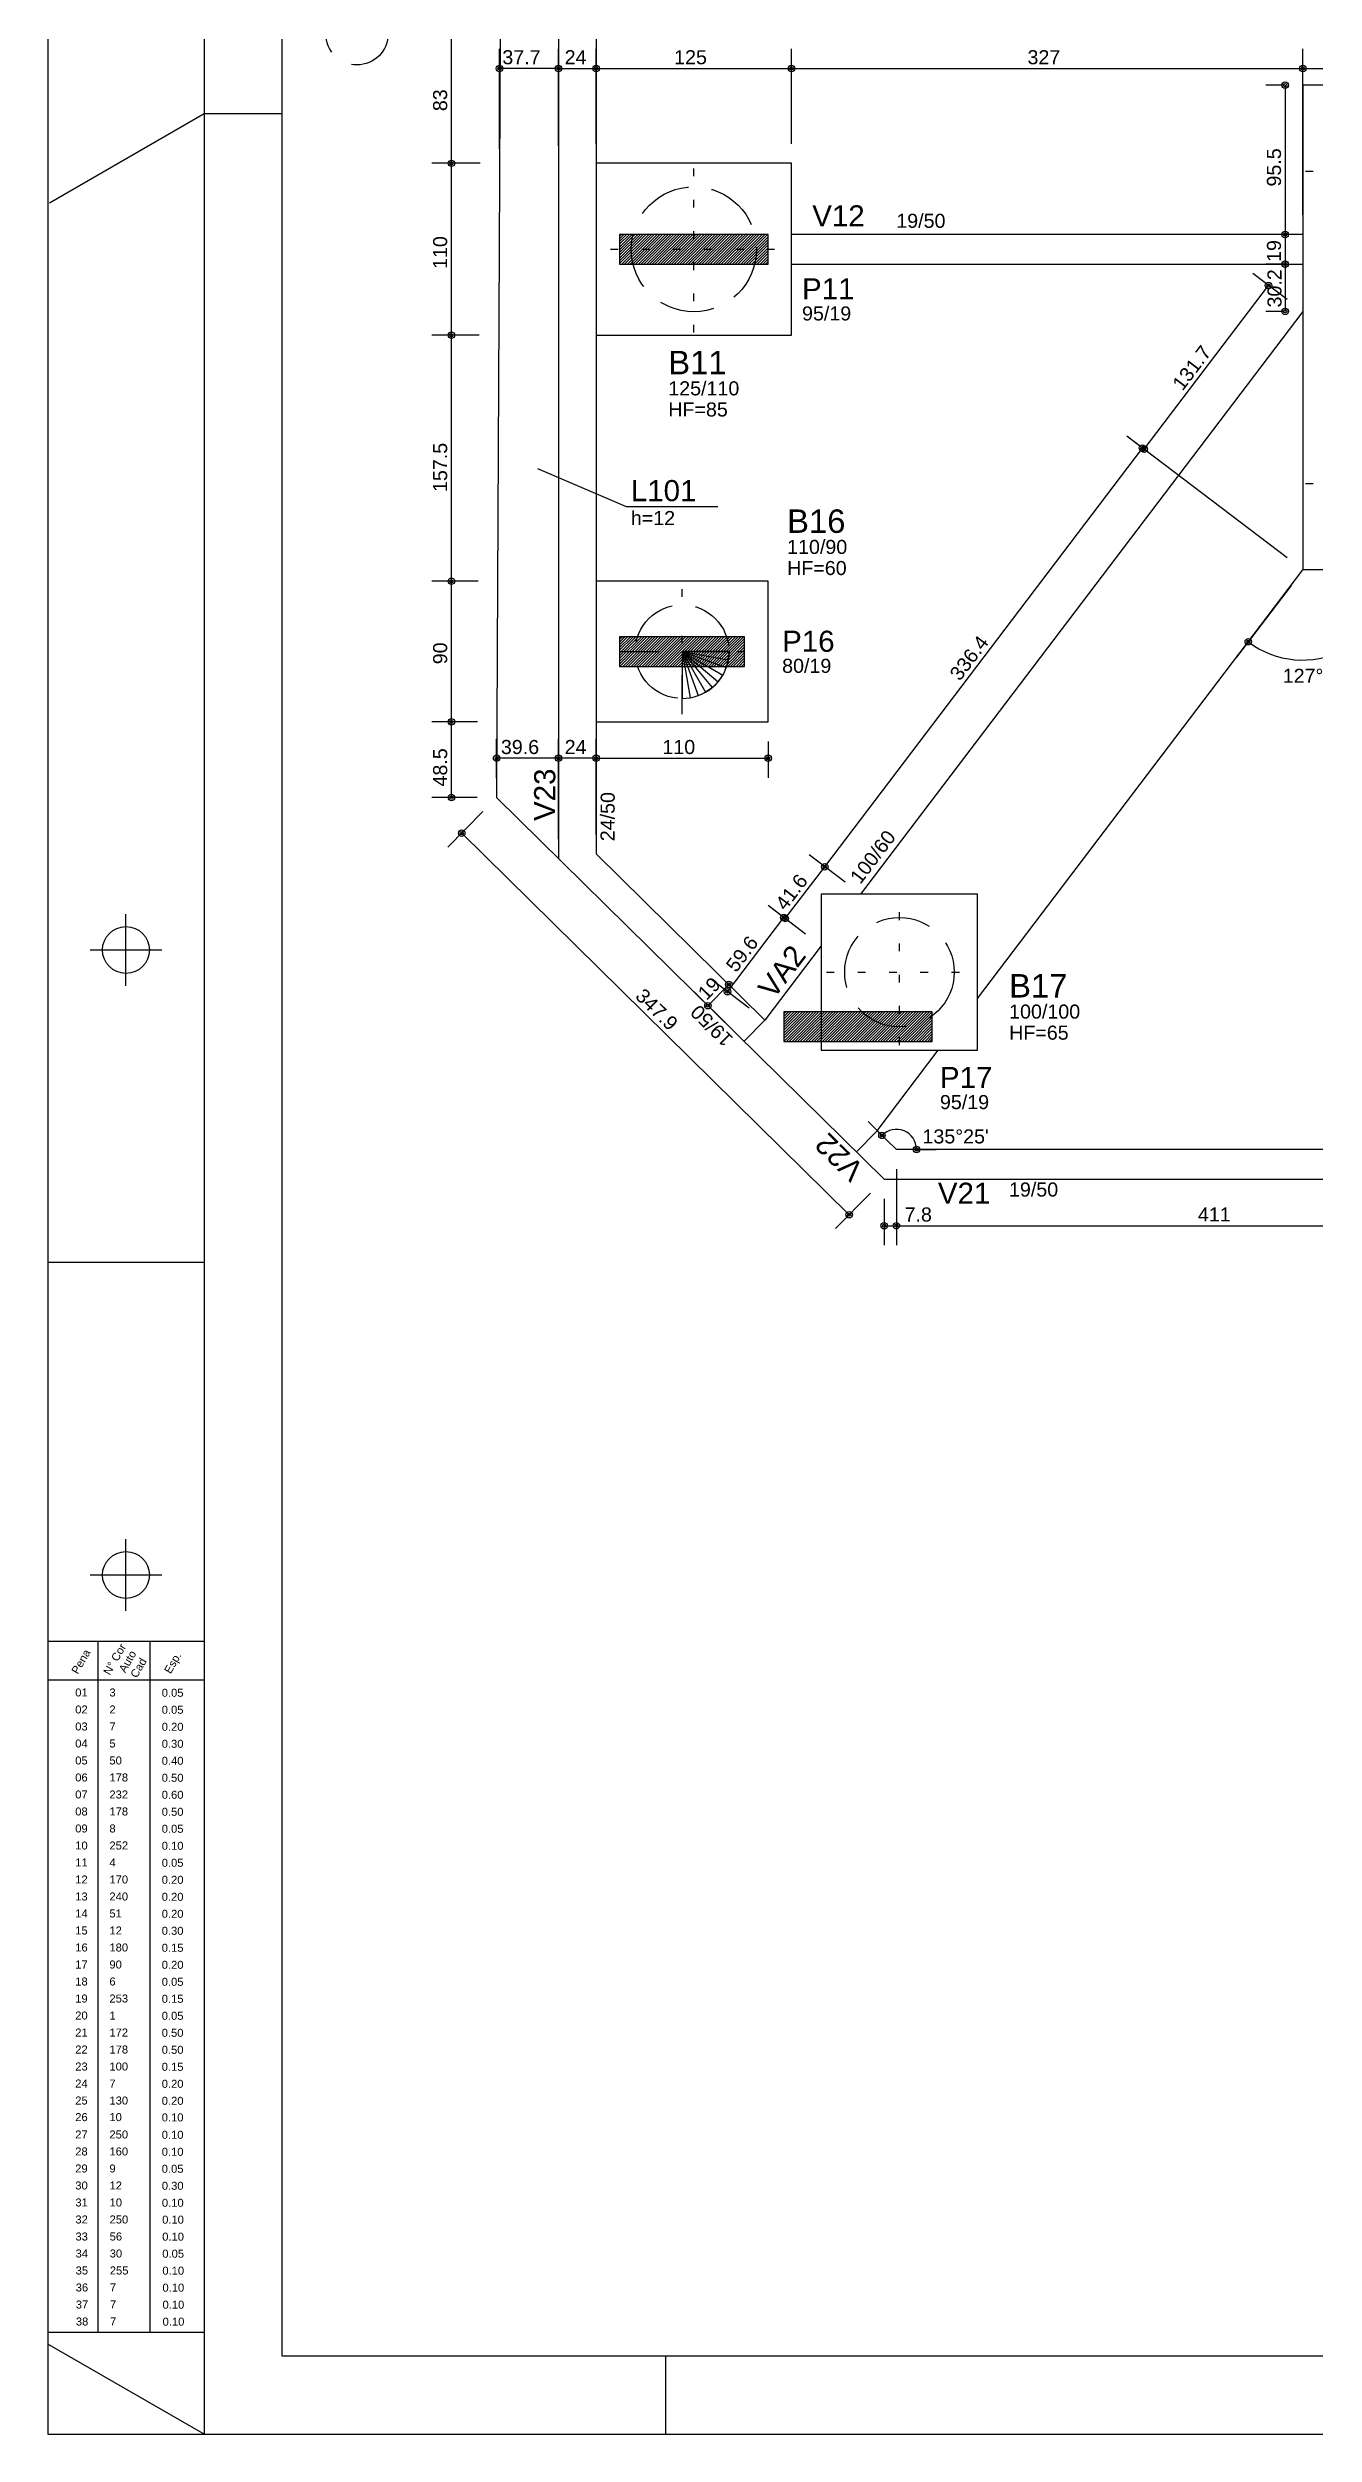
# Model space of a CAD drawing. Extents: x 0 to 119, y 0 to 84.
# Drawn here: x 0 to 16.2, y 0 to 30.55 of the extents above; entities that cross this region are included whole.
import ezdxf

# ---------------------------------------------------------------- set-up
doc = ezdxf.new("R2010")
doc.units = 0
doc.header["$MEASUREMENT"] = 0
for name, pattern in [('ESTILO_TQS_0001', [1, 0.7, -0.3]), ('ESTILO_TQS_0002', [0.4, 0.1, -0.3]), ('ESTILO_TQS_0003', [1.5, 0.5, -0.4, 0.1, -0.5])]:
    doc.linetypes.add(name, pattern=pattern)
for name, color, linetype in [('1', 3, 'CONTINUOUS'), ('10', 252, 'CONTINUOUS'), ('18', 6, 'CONTINUOUS'), ('3', 7, 'CONTINUOUS'), ('32', 250, 'CONTINUOUS'), ('36', 7, 'CONTINUOUS'), ('37', 7, 'CONTINUOUS'), ('38', 7, 'CONTINUOUS'), ('40', 7, 'CONTINUOUS'), ('41', 7, 'CONTINUOUS'), ('62', 7, 'CONTINUOUS'), ('7', 232, 'CONTINUOUS')]:
    doc.layers.add(name, color=color, linetype=linetype)
doc.styles.add('TQS_ARIAL', font='arial.ttf')

msp = doc.modelspace()

# ---------------------------------------------------------------- linework, layer by layer
at = {"layer": '1', "color": 3, "linetype": 'Continuous'}
for p, q in [((8.26376, 27.96812), (8.26376, 27.96812)), ((8.26376, 27.96812), (8.26376, 27.96812)), ((8.11376, 22.81812), (8.11376, 22.81812)), ((8.11376, 22.81812), (8.11376, 22.81812)), ((10.893497, 18.715356), (10.893497, 18.715356)), ((10.364606, 18.01812), (10.364606, 18.01812))]:
    msp.add_line(p, q, dxfattribs=at)
msp.add_lwpolyline([(8.11376, 22.81812), (8.11376, 22.21812), (8.166077, 22.220405), (8.217949, 22.227235), (8.268088, 22.238307), (8.318972, 22.254304), (8.371482, 22.27629), (8.41376, 22.298505), (8.462336, 22.329761), (8.499433, 22.358493), (8.539022, 22.394856), (8.573387, 22.432447), (8.608219, 22.478252), (8.633375, 22.51812), (8.659509, 22.568804), (8.677576, 22.612908), (8.694786, 22.668424), (8.704645, 22.713931), (8.711934, 22.771342), (8.71376, 22.81812), (8.11376, 22.81812)], dxfattribs=at)
at = {"layer": '10', "color": 252, "linetype": 'ESTILO_TQS_0002'}
for p, q in [((8.26376, 26.90172), (8.26376, 29.03452)), ((16.08736, 28.96812), (18.22016, 28.96812)), ((7.19736, 27.96812), (9.33016, 27.96812)), ((16.08736, 24.96812), (18.22016, 24.96812)), ((10.893497, 17.782256), (10.893497, 19.648456)), ((9.960397, 18.715356), (11.826597, 18.715356))]:
    msp.add_line(p, q, dxfattribs=at)
at = {"layer": '10', "color": 252, "linetype": 'ESTILO_TQS_0003'}
for p, q in [((8.11376, 22.01832), (8.11376, 23.61792)), ((7.31396, 22.81812), (8.91356, 22.81812))]:
    msp.add_line(p, q, dxfattribs=at)
at = {"layer": '10', "color": 252, "linetype": 'Continuous'}
for q in [(8.11376, 22.21812), (8.217949, 22.227235), (8.318972, 22.254304), (8.41376, 22.298505), (8.499433, 22.358493), (8.573387, 22.432447), (8.633375, 22.51812), (8.677576, 22.612908), (8.704645, 22.713931), (8.71376, 22.81812)]:
    msp.add_line((8.11376, 22.81812), q, dxfattribs=at)
at = {"layer": '10', "color": 252, "linetype": 'ESTILO_TQS_0001'}
for centre, radius in [((8.26376, 27.96812), 0.8), ((8.11376, 22.81812), 0.6), ((10.893497, 18.715356), 0.7)]:
    msp.add_circle(centre, radius, dxfattribs=at)
at = {"layer": '18', "color": 6, "linetype": 'Continuous'}
for points in [[(18.25376, 23.86812), (18.25376, 30.06812), (16.05376, 30.06812), (16.05376, 23.86812), (18.25376, 23.86812)], [(7.01376, 26.86812), (9.51376, 26.86812), (9.51376, 29.06812), (7.01376, 29.06812), (7.01376, 26.86812)], [(7.01376, 21.91812), (9.21376, 21.91812), (9.21376, 23.71812), (7.01376, 23.71812), (7.01376, 21.91812)], [(9.893497, 17.715356), (11.893497, 17.715356), (11.893497, 19.715356), (9.893497, 19.715356), (9.893497, 17.715356)]]:
    msp.add_lwpolyline(points, dxfattribs=at)
at = {"layer": '3', "color": 7, "linetype": 'Continuous'}
for p, q in [((6.53376, 52.642934), (6.53376, 20.168227)), ((7.01376, 31.81812), (7.01376, 29.06812)), ((7.01376, 26.86812), (7.01376, 23.71812)), ((7.01376, 21.91812), (7.01376, 20.228751)), ((5.74168, 20.948657), (9.641903, 17.105801)), ((7.01376, 20.228751), (9.172741, 18.101526))]:
    msp.add_line(p, q, dxfattribs=at)
for points in [[(5.80497, 34.569003), (5.774301, 27.969003)], [(16.05376, 28.15812), (9.51376, 28.15812)], [(5.774301, 27.969003), (5.750371, 22.819003)], [(9.51376, 27.77812), (16.05376, 27.77812)], [(16.05376, 27.173157), (10.396864, 19.715356)], [(11.893497, 18.379031), (16.05376, 23.863739)], [(5.750371, 22.819003), (5.74168, 20.948657)], [(9.893497, 19.051738), (9.172741, 18.101526)], [(8.906039, 17.830842), (9.172741, 18.101526)], [(10.609341, 16.686057), (11.390085, 17.715356)], [(9.641903, 17.105801), (10.698611, 16.064637)], [(10.342638, 16.415373), (10.609341, 16.686057)], [(10.854365, 16.444637), (10.609341, 16.686057)], [(19.61376, 16.444637), (10.854365, 16.444637)], [(10.698611, 16.064637), (19.80376, 16.064637)]]:
    msp.add_lwpolyline(points, dxfattribs=at)
at = {"layer": '32', "color": 250, "linetype": 'Continuous'}
for p, q in [((5.162554, 29.06812), (5.162554, 30.72812)), ((5.779085, 29.248366), (5.779085, 30.532553)), ((6.53376, 30.282553), (5.779085, 30.282553)), ((6.53376, 29.294131), (6.53376, 30.532553)), ((6.53376, 29.294131), (6.53376, 30.532553)), ((6.53376, 30.282553), (7.01376, 30.282553)), ((7.01376, 29.31812), (7.01376, 30.532553)), ((7.01376, 29.31812), (7.01376, 30.532553)), ((7.01376, 30.282553), (9.51376, 30.282553)), ((9.51376, 29.31812), (9.51376, 30.532553)), ((9.51376, 29.31812), (9.51376, 30.532553)), ((9.51376, 30.282553), (16.05376, 30.282553)), ((16.05376, 28.40812), (16.05376, 30.532553)), ((16.05376, 30.31812), (16.05376, 30.532553)), ((16.05376, 30.282553), (18.25376, 30.282553)), ((15.80376, 30.06812), (15.578448, 30.06812)), ((15.828448, 30.06812), (15.828448, 28.15812)), ((16.05376, 30.06812), (16.05376, 30.06812)), ((16.05376, 30.06812), (16.05376, 30.06812)), ((5.529085, 29.06812), (4.912554, 29.06812)), ((5.529085, 29.06812), (4.912554, 29.06812)), ((5.162554, 26.86812), (5.162554, 29.06812)), ((5.779085, 29.06812), (5.779085, 29.06812)), ((5.779085, 29.06812), (5.779085, 29.06812)), ((6.53376, 29.044131), (6.53376, 29.044131)), ((6.53376, 29.044131), (6.53376, 29.044131)), ((7.01376, 29.06812), (7.01376, 29.06812)), ((7.01376, 29.06812), (7.01376, 29.06812)), ((9.51376, 29.06812), (9.51376, 29.06812)), ((9.51376, 29.06812), (9.51376, 29.06812)), ((5.779085, 28.998366), (5.779085, 28.998366)), ((15.80376, 28.15812), (15.578448, 28.15812)), ((15.80376, 28.15812), (15.578448, 28.15812)), ((15.828448, 28.15812), (15.828448, 27.77812)), ((16.05376, 28.15812), (16.05376, 28.15812)), ((16.05376, 28.15812), (16.05376, 28.15812)), ((16.05376, 28.15812), (16.05376, 28.15812)), ((14.023211, 25.408343), (15.61459, 27.506286)), ((15.85458, 27.324244), (15.41541, 27.657372)), ((15.80376, 27.77812), (15.578448, 27.77812)), ((15.80376, 27.77812), (15.578448, 27.77812)), ((15.828448, 27.77812), (15.828448, 27.173157)), ((16.05376, 27.77812), (16.05376, 27.77812)), ((16.05376, 27.77812), (16.05376, 27.77812)), ((15.80376, 27.173157), (15.578448, 27.173157)), ((16.05376, 27.173157), (16.05376, 27.173157)), ((16.05376, 27.173157), (16.05376, 27.173157)), ((5.519245, 26.86812), (4.912554, 26.86812)), ((5.519245, 26.86812), (4.912554, 26.86812)), ((5.162554, 23.71812), (5.162554, 26.86812)), ((5.769245, 26.86812), (5.769245, 26.86812)), ((5.769245, 26.86812), (5.769245, 26.86812)), ((9.937618, 20.063703), (14.003164, 25.423539)), ((15.854578, 24.019204), (13.803982, 25.574623)), ((14.263201, 25.226301), (13.824031, 25.559429)), ((6.264307, 25.162259), (7.397936, 24.675462)), ((14.462381, 25.075214), (14.462381, 25.075214)), ((7.397936, 24.675462), (8.569052, 24.675462)), ((16.05376, 23.86812), (16.05376, 23.86812)), ((5.504225, 23.71812), (4.912554, 23.71812)), ((5.504225, 23.71812), (4.912554, 23.71812)), ((5.162554, 21.91812), (5.162554, 23.71812)), ((5.754225, 23.71812), (5.754225, 23.71812)), ((5.754225, 23.71812), (5.754225, 23.71812)), ((15.902673, 23.664559), (15.205276, 22.74517)), ((5.496025, 21.91812), (4.912554, 21.91812)), ((5.496025, 21.91812), (4.912554, 21.91812)), ((5.162554, 20.948657), (5.162554, 21.91812)), ((5.74168, 21.198657), (5.74168, 21.703011)), ((5.746025, 21.91812), (5.746025, 21.91812)), ((5.746025, 21.91812), (5.746025, 21.91812)), ((6.53376, 20.418276), (6.53376, 21.703011)), ((6.53376, 20.418276), (6.53376, 21.703011)), ((7.01376, 21.91812), (7.01376, 21.91812)), ((7.01376, 20.478751), (7.01376, 21.703011)), ((9.21376, 21.91812), (9.21376, 21.91812)), ((6.53376, 21.453011), (5.74168, 21.453011)), ((7.01376, 21.453011), (6.53376, 21.453011)), ((7.01376, 21.66812), (7.01376, 21.203011)), ((7.01376, 21.453011), (9.21376, 21.453011)), ((9.21376, 21.66812), (9.21376, 21.203011)), ((5.49168, 20.948657), (4.912554, 20.948657)), ((5.74168, 20.948657), (5.74168, 20.948657)), ((5.74168, 20.948657), (5.74168, 20.948657)), ((5.74168, 20.948657), (5.74168, 20.948657)), ((5.566217, 20.770576), (5.118905, 20.316585)), ((10.251298, 15.610646), (5.294367, 20.494667)), ((6.53376, 20.168276), (6.53376, 20.168276)), ((6.53376, 20.168276), (6.53376, 20.168276)), ((7.01376, 20.228751), (7.01376, 20.228751)), ((10.197682, 19.86644), (9.738436, 20.214787)), ((10.197682, 19.86644), (9.738436, 20.214787)), ((9.434251, 19.400085), (9.937618, 20.063703)), ((9.694314, 19.202822), (9.215026, 19.566372)), ((9.694314, 19.202822), (9.235068, 19.551169)), ((10.396864, 19.715356), (10.396864, 19.715356)), ((10.396864, 19.715356), (10.396864, 19.715356)), ((8.693453, 18.465076), (9.414208, 19.415288)), ((9.893497, 19.051738), (9.893497, 19.051738)), ((9.893497, 19.051738), (9.893497, 19.051738)), ((8.99466, 18.276988), (8.532811, 18.732043)), ((8.72797, 18.006317), (8.266122, 18.461372)), ((8.710893, 18.556581), (8.444204, 18.28591)), ((8.973559, 18.25261), (8.494271, 18.61616)), ((9.172741, 18.101526), (9.172741, 18.101526)), ((9.172741, 18.101526), (9.172741, 18.101526)), ((8.906052, 17.830855), (8.906052, 17.830855)), ((10.676284, 16.620099), (10.492213, 16.801462)), ((10.854365, 16.444637), (10.854365, 16.444637)), ((10.854365, 16.444637), (10.854365, 16.444637)), ((10.854365, 16.194637), (10.854365, 15.219706)), ((10.854365, 16.194637), (10.854365, 15.219706)), ((11.104365, 16.444637), (11.362773, 16.444637)), ((10.523148, 15.886555), (10.075836, 15.432565)), ((10.698611, 16.064637), (10.698611, 16.064637)), ((10.698611, 16.064637), (10.698611, 16.064637)), ((10.698611, 15.814637), (10.698611, 15.219706)), ((10.698611, 15.469706), (10.854365, 15.469706)), ((10.854365, 15.469706), (19.073775, 15.469706))]:
    msp.add_line(p, q, dxfattribs=at)
for centre, radius in [((5.779085, 30.282553), 0.041625), ((5.779085, 30.282553), 0.02075), ((6.53376, 30.282553), 0.041625), ((6.53376, 30.282553), 0.041625), ((6.53376, 30.282553), 0.02075), ((6.53376, 30.282553), 0.02075), ((7.01376, 30.282553), 0.041625), ((7.01376, 30.282553), 0.041625), ((7.01376, 30.282553), 0.02075), ((7.01376, 30.282553), 0.02075), ((9.51376, 30.282553), 0.041625), ((9.51376, 30.282553), 0.041625), ((9.51376, 30.282553), 0.02075), ((9.51376, 30.282553), 0.02075), ((16.05376, 30.282553), 0.041625), ((16.05376, 30.282553), 0.041625), ((16.05376, 30.282553), 0.02075), ((16.05376, 30.282553), 0.02075), ((15.828448, 30.06812), 0.041625), ((15.828448, 30.06812), 0.02075), ((5.162554, 29.06812), 0.041625), ((5.162554, 29.06812), 0.041625), ((5.162554, 29.06812), 0.02075), ((5.162554, 29.06812), 0.02075), ((15.828448, 28.15812), 0.041625), ((15.828448, 28.15812), 0.041625), ((15.828448, 28.15812), 0.02075), ((15.828448, 28.15812), 0.02075), ((15.828448, 27.77812), 0.041625), ((15.828448, 27.77812), 0.041625), ((15.828448, 27.77812), 0.02075), ((15.828448, 27.77812), 0.02075), ((15.61459, 27.506286), 0.041625), ((15.61459, 27.506286), 0.02075), ((15.828448, 27.173157), 0.041625), ((15.828448, 27.173157), 0.02075), ((5.162554, 26.86812), 0.041625), ((5.162554, 26.86812), 0.041625), ((5.162554, 26.86812), 0.02075), ((5.162554, 26.86812), 0.02075), ((14.003164, 25.423539), 0.041625), ((14.023211, 25.408343), 0.041625), ((14.003164, 25.423539), 0.02075), ((14.023211, 25.408343), 0.02075), ((5.162554, 23.71812), 0.041625), ((5.162554, 23.71812), 0.041625), ((5.162554, 23.71812), 0.02075), ((5.162554, 23.71812), 0.02075), ((15.356363, 22.94435), 0.041625), ((15.356363, 22.94435), 0.02075), ((5.162554, 21.91812), 0.041625), ((5.162554, 21.91812), 0.041625), ((5.162554, 21.91812), 0.02075), ((5.162554, 21.91812), 0.02075), ((5.74168, 21.453011), 0.041625), ((5.74168, 21.453011), 0.02075), ((6.53376, 21.453011), 0.041625), ((6.53376, 21.453011), 0.041625), ((6.53376, 21.453011), 0.02075), ((6.53376, 21.453011), 0.02075), ((7.01376, 21.453011), 0.041625), ((7.01376, 21.453011), 0.041625), ((7.01376, 21.453011), 0.02075), ((7.01376, 21.453011), 0.02075), ((9.21376, 21.453011), 0.041625), ((9.21376, 21.453011), 0.02075), ((5.162554, 20.948657), 0.041625), ((5.162554, 20.948657), 0.02075), ((5.294367, 20.494667), 0.041625), ((5.294367, 20.494667), 0.02075), ((9.937618, 20.063703), 0.041625), ((9.937618, 20.063703), 0.041625), ((9.937618, 20.063703), 0.02075), ((9.937618, 20.063703), 0.02075), ((9.414208, 19.415288), 0.041625), ((9.434251, 19.400085), 0.041625), ((9.414208, 19.415288), 0.02075), ((9.434251, 19.400085), 0.02075), ((8.693453, 18.465076), 0.041625), ((8.710893, 18.556581), 0.041625), ((8.693453, 18.465076), 0.02075), ((8.710893, 18.556581), 0.02075), ((8.444204, 18.28591), 0.041625), ((8.444204, 18.28591), 0.02075), ((10.670294, 16.626), 0.041625), ((10.670294, 16.626), 0.02075), ((11.112773, 16.444637), 0.041625), ((11.112773, 16.444637), 0.02075), ((10.251298, 15.610646), 0.041625), ((10.251298, 15.610646), 0.02075), ((10.698611, 15.469706), 0.041625), ((10.698611, 15.469706), 0.02075), ((10.854365, 15.469706), 0.041625), ((10.854365, 15.469706), 0.041625), ((10.854365, 15.469706), 0.02075), ((10.854365, 15.469706), 0.02075)]:
    msp.add_circle(centre, radius, dxfattribs=at)
for centre, radius, start, end in [((16.05376, 23.863739), 1.153967, 232.818062, 0.325009), ((10.854365, 16.444637), 0.258408, 0, 135.424491)]:
    msp.add_arc(centre, radius, start, end, dxfattribs=at)
at = {"layer": '40', "linetype": 'Continuous'}
for p, q in [((0, 84.100001), (0, 0)), ((2, 84.100001), (2, 0)), ((2, 29.699799), (0.021088, 28.55727)), ((3, 29.699799), (2, 29.699799)), ((3, 29.699799), (2, 29.699799)), ((1.000007, 18.539825), (1.000007, 19.457843)), ((0.540515, 18.999806), (1.460007, 18.999806)), ((1.999997, 14.999811), (-0.000003, 14.999811)), ((1.000007, 10.53983), (1.000007, 11.457848)), ((0.540515, 10.999811), (1.460007, 10.999811)), ((0, 10.153592), (2, 10.153592)), ((0.644534, 1.306256), (0.644534, 10.153592)), ((1.311557, 1.307681), (1.311557, 10.155017)), ((0, 9.656309), (2, 9.656309)), ((0, 1.307681), (2, 1.307681)), ((2.000007, -0.000189), (-0.000003, 1.154508)), ((2, 0.999998), (2, -0.000002)), ((7.9, 0.999998), (7.9, -0.000002)), ((0, 0), (117.9, -0.000002))]:
    msp.add_line(p, q, dxfattribs=at)
for centre in [(1.000007, 18.998834), (1.000007, 10.998839)]:
    msp.add_circle(centre, 0.3, dxfattribs=at)
at = {"layer": '41', "linetype": 'ESTILO_TQS_0001'}
msp.add_circle((3.955723, 30.72812), 0.4, dxfattribs=at)
at = {"layer": '62', "linetype": 'Continuous'}
for p, q in [((7.31376, 27.784501), (7.687379, 28.15812)), ((7.31376, 27.819857), (7.652023, 28.15812)), ((7.31376, 27.855212), (7.616668, 28.15812)), ((7.31376, 27.890567), (7.581313, 28.15812)), ((7.31376, 27.925923), (7.545957, 28.15812)), ((7.31376, 27.961278), (7.510602, 28.15812)), ((7.31376, 27.996633), (7.475247, 28.15812)), ((7.31376, 28.031989), (7.439891, 28.15812)), ((7.31376, 28.067344), (7.404536, 28.15812)), ((7.31376, 28.102699), (7.369181, 28.15812)), ((7.31376, 28.138055), (7.333825, 28.15812)), ((7.342734, 27.77812), (7.722734, 28.15812)), ((7.378089, 27.77812), (7.758089, 28.15812)), ((7.413445, 27.77812), (7.793445, 28.15812)), ((7.4488, 27.77812), (7.8288, 28.15812)), ((7.484155, 27.77812), (7.864155, 28.15812)), ((7.519511, 27.77812), (7.899511, 28.15812)), ((7.554866, 27.77812), (7.934866, 28.15812)), ((7.590221, 27.77812), (7.970221, 28.15812)), ((7.625577, 27.77812), (8.005577, 28.15812)), ((7.660932, 27.77812), (8.040932, 28.15812)), ((7.696287, 27.77812), (8.076287, 28.15812)), ((7.731643, 27.77812), (8.111643, 28.15812)), ((7.766998, 27.77812), (8.146998, 28.15812)), ((7.802353, 27.77812), (8.182353, 28.15812)), ((7.837709, 27.77812), (8.217709, 28.15812)), ((7.873064, 27.77812), (8.253064, 28.15812)), ((7.908419, 27.77812), (8.288419, 28.15812)), ((7.943775, 27.77812), (8.323775, 28.15812)), ((7.97913, 27.77812), (8.35913, 28.15812)), ((8.014485, 27.77812), (8.394485, 28.15812)), ((8.049841, 27.77812), (8.429841, 28.15812)), ((8.085196, 27.77812), (8.465196, 28.15812)), ((8.120551, 27.77812), (8.500551, 28.15812)), ((8.155907, 27.77812), (8.535907, 28.15812)), ((8.191262, 27.77812), (8.571262, 28.15812)), ((8.226618, 27.77812), (8.606618, 28.15812)), ((8.261973, 27.77812), (8.641973, 28.15812)), ((8.297328, 27.77812), (8.677328, 28.15812)), ((8.332684, 27.77812), (8.712684, 28.15812)), ((8.368039, 27.77812), (8.748039, 28.15812)), ((8.403394, 27.77812), (8.783394, 28.15812)), ((8.43875, 27.77812), (8.81875, 28.15812)), ((8.474105, 27.77812), (8.854105, 28.15812)), ((8.50946, 27.77812), (8.88946, 28.15812)), ((8.544816, 27.77812), (8.924816, 28.15812)), ((8.580171, 27.77812), (8.960171, 28.15812)), ((8.615526, 27.77812), (8.995526, 28.15812)), ((8.650882, 27.77812), (9.030882, 28.15812)), ((8.686237, 27.77812), (9.066237, 28.15812)), ((8.721592, 27.77812), (9.101592, 28.15812)), ((8.756948, 27.77812), (9.136948, 28.15812)), ((8.792303, 27.77812), (9.172303, 28.15812)), ((8.827658, 27.77812), (9.207658, 28.15812)), ((8.863014, 27.77812), (9.21376, 28.128866)), ((8.898369, 27.77812), (9.21376, 28.093511)), ((8.933724, 27.77812), (9.21376, 28.058156)), ((8.96908, 27.77812), (9.21376, 28.0228)), ((9.004435, 27.77812), (9.21376, 27.987445)), ((9.03979, 27.77812), (9.21376, 27.95209)), ((9.075146, 27.77812), (9.21376, 27.916734)), ((9.110501, 27.77812), (9.21376, 27.881379)), ((9.145856, 27.77812), (9.21376, 27.846024)), ((9.181212, 27.77812), (9.21376, 27.810668)), ((7.31376, 22.657977), (7.663903, 23.00812)), ((7.31376, 22.693332), (7.628548, 23.00812)), ((7.31376, 22.728688), (7.593192, 23.00812)), ((7.31376, 22.764043), (7.557837, 23.00812)), ((7.31376, 22.799399), (7.522481, 23.00812)), ((7.31376, 22.834754), (7.487126, 23.00812)), ((7.31376, 22.870109), (7.451771, 23.00812)), ((7.31376, 22.905465), (7.416415, 23.00812)), ((7.31376, 22.94082), (7.38106, 23.00812)), ((7.31376, 22.976175), (7.345705, 23.00812)), ((7.319258, 22.62812), (7.699258, 23.00812)), ((7.354614, 22.62812), (7.734614, 23.00812)), ((7.389969, 22.62812), (7.769969, 23.00812)), ((7.425324, 22.62812), (7.805324, 23.00812)), ((7.46068, 22.62812), (7.84068, 23.00812)), ((7.496035, 22.62812), (7.876035, 23.00812)), ((7.53139, 22.62812), (7.91139, 23.00812)), ((7.566746, 22.62812), (7.946746, 23.00812)), ((7.602101, 22.62812), (7.982101, 23.00812)), ((7.637456, 22.62812), (8.017456, 23.00812)), ((7.672812, 22.62812), (8.052812, 23.00812)), ((7.708167, 22.62812), (8.088167, 23.00812)), ((7.743522, 22.62812), (8.123522, 23.00812)), ((7.778878, 22.62812), (8.158878, 23.00812)), ((7.814233, 22.62812), (8.194233, 23.00812)), ((7.849588, 22.62812), (8.229588, 23.00812)), ((7.884944, 22.62812), (8.264944, 23.00812)), ((7.920299, 22.62812), (8.300299, 23.00812)), ((7.955654, 22.62812), (8.335654, 23.00812)), ((7.99101, 22.62812), (8.37101, 23.00812)), ((8.026365, 22.62812), (8.406365, 23.00812)), ((8.06172, 22.62812), (8.44172, 23.00812)), ((8.097076, 22.62812), (8.477076, 23.00812)), ((8.132431, 22.62812), (8.512431, 23.00812)), ((8.167786, 22.62812), (8.547786, 23.00812)), ((8.203142, 22.62812), (8.583142, 23.00812)), ((8.238497, 22.62812), (8.618497, 23.00812)), ((8.273852, 22.62812), (8.653852, 23.00812)), ((8.309208, 22.62812), (8.689208, 23.00812)), ((8.344563, 22.62812), (8.724563, 23.00812)), ((8.379918, 22.62812), (8.759918, 23.00812)), ((8.415274, 22.62812), (8.795274, 23.00812)), ((8.450629, 22.62812), (8.830629, 23.00812)), ((8.485984, 22.62812), (8.865984, 23.00812)), ((8.52134, 22.62812), (8.90134, 23.00812)), ((8.556695, 22.62812), (8.91376, 22.985185)), ((8.59205, 22.62812), (8.91376, 22.94983)), ((8.627406, 22.62812), (8.91376, 22.914474)), ((8.662761, 22.62812), (8.91376, 22.879119)), ((8.698116, 22.62812), (8.91376, 22.843764)), ((8.733472, 22.62812), (8.91376, 22.808408)), ((8.768827, 22.62812), (8.91376, 22.773053)), ((8.804182, 22.62812), (8.91376, 22.737698)), ((8.839538, 22.62812), (8.91376, 22.702342)), ((8.874893, 22.62812), (8.91376, 22.666987)), ((8.910248, 22.62812), (8.91376, 22.631632)), ((9.414606, 17.829176), (9.793549, 18.20812)), ((9.414606, 17.864532), (9.758194, 18.20812)), ((9.414606, 17.899887), (9.722839, 18.20812)), ((9.414606, 17.935242), (9.687483, 18.20812)), ((9.414606, 17.970598), (9.652128, 18.20812)), ((9.414606, 18.005953), (9.616773, 18.20812)), ((9.414606, 18.041308), (9.581417, 18.20812)), ((9.414606, 18.076664), (9.546062, 18.20812)), ((9.414606, 18.112019), (9.510707, 18.20812)), ((9.414606, 18.147374), (9.475351, 18.20812)), ((9.414606, 18.18273), (9.439996, 18.20812)), ((9.448905, 17.82812), (9.828905, 18.20812)), ((9.48426, 17.82812), (9.86426, 18.20812)), ((9.519615, 17.82812), (9.899615, 18.20812)), ((9.554971, 17.82812), (9.934971, 18.20812)), ((9.590326, 17.82812), (9.970326, 18.20812)), ((9.625681, 17.82812), (10.005681, 18.20812)), ((9.661037, 17.82812), (10.041037, 18.20812)), ((9.696392, 17.82812), (10.076392, 18.20812)), ((9.731747, 17.82812), (10.111747, 18.20812)), ((9.767103, 17.82812), (10.147103, 18.20812)), ((9.802458, 17.82812), (10.182458, 18.20812)), ((9.837813, 17.82812), (10.217813, 18.20812)), ((9.873169, 17.82812), (10.253169, 18.20812)), ((9.908524, 17.82812), (10.288524, 18.20812)), ((9.943879, 17.82812), (10.323879, 18.20812)), ((9.979235, 17.82812), (10.359235, 18.20812)), ((10.01459, 17.82812), (10.39459, 18.20812)), ((10.049945, 17.82812), (10.429945, 18.20812)), ((10.085301, 17.82812), (10.465301, 18.20812)), ((10.120656, 17.82812), (10.500656, 18.20812)), ((10.156011, 17.82812), (10.536011, 18.20812)), ((10.191367, 17.82812), (10.571367, 18.20812)), ((10.226722, 17.82812), (10.606722, 18.20812)), ((10.262077, 17.82812), (10.642077, 18.20812)), ((10.297433, 17.82812), (10.677433, 18.20812)), ((10.332788, 17.82812), (10.712788, 18.20812)), ((10.368143, 17.82812), (10.748143, 18.20812)), ((10.403499, 17.82812), (10.783499, 18.20812)), ((10.438854, 17.82812), (10.818854, 18.20812)), ((10.474209, 17.82812), (10.854209, 18.20812)), ((10.509565, 17.82812), (10.889565, 18.20812)), ((10.54492, 17.82812), (10.92492, 18.20812)), ((10.580275, 17.82812), (10.960275, 18.20812)), ((10.615631, 17.82812), (10.995631, 18.20812)), ((10.650986, 17.82812), (11.030986, 18.20812)), ((10.686342, 17.82812), (11.066342, 18.20812)), ((10.721697, 17.82812), (11.101697, 18.20812)), ((10.757052, 17.82812), (11.137052, 18.20812)), ((10.792408, 17.82812), (11.172408, 18.20812)), ((10.827763, 17.82812), (11.207763, 18.20812)), ((10.863118, 17.82812), (11.243118, 18.20812)), ((10.898474, 17.82812), (11.278474, 18.20812)), ((10.933829, 17.82812), (11.314606, 18.20812)), ((10.969184, 17.82812), (11.314606, 18.173542)), ((11.00454, 17.82812), (11.314606, 18.138186)), ((11.039895, 17.82812), (11.314606, 18.102831)), ((11.07525, 17.82812), (11.314606, 18.067475)), ((11.110606, 17.82812), (11.314606, 18.03212)), ((11.145961, 17.82812), (11.314606, 17.996765)), ((11.181316, 17.82812), (11.314606, 17.961409)), ((11.216672, 17.82812), (11.314606, 17.926054)), ((11.252027, 17.82812), (11.314606, 17.890699)), ((11.287382, 17.82812), (11.314606, 17.855343))]:
    msp.add_line(p, q, dxfattribs=at)
for points in [[(7.31376, 27.77812), (9.21376, 27.77812), (9.21376, 28.15812), (7.31376, 28.15812), (7.31376, 27.77812)], [(7.31376, 22.62812), (8.91376, 22.62812), (8.91376, 23.00812), (7.31376, 23.00812), (7.31376, 22.62812)], [(9.414606, 17.82812), (11.314606, 17.82812), (11.314606, 18.20812), (9.414606, 18.20812), (9.414606, 17.82812)]]:
    msp.add_lwpolyline(points, dxfattribs=at)
at = {"layer": '7', "color": 232, "linetype": 'Continuous'}
for p, q in [((3, 0.999999), (3, 83.100001)), ((117.9, 0.999998), (3, 0.999999))]:
    msp.add_line(p, q, dxfattribs=at)

# ---------------------------------------------------------------- texts
at = {"layer": '32', "color": 250, "linetype": 'Continuous', "style": 'TQS_ARIAL'}
for s, p in [('37.7', (5.814422, 30.336553)), ('24', (6.61176, 30.336553)), ('125', (8.01176, 30.336553)), ('327', (12.53176, 30.336553)), ("127%%d30'", (15.796578, 22.418517)), ('39.6', (5.79572, 21.507011)), ('24', (6.61176, 21.507011)), ('110', (7.86176, 21.507011)), ("135%%d25'", (11.18833, 16.522529)), ('7.8', (10.959332, 15.52326)), ('411', (14.71207, 15.523706))]:
    msp.add_text(s, height=0.18, dxfattribs=at).set_placement(p)
for s, rotation, p in [('83', 90, (5.108554, 29.73612)), ('95.5', 90, (15.774448, 28.77112)), ('110', 90, (5.108554, 27.71612)), ('19', 90, (15.774448, 27.80612)), ('30.2', 90, (15.78122, 27.223251)), ('131.7', 52.818134, (14.5148, 26.145765)), ('157.5', 90, (5.108554, 24.86112)), ('90', 90, (5.108554, 22.65612)), ('336.4', 52.818935, (11.666295, 22.432068)), ('48.5', 90, (5.108554, 21.091389)), ('41.6', 52.818935, (9.436228, 19.492047)), ('59.6', 52.818935, (8.804125, 18.700334)), ('19', 45.424491, (8.425383, 18.343748)), ('347.9', 315.424491, (7.503007, 18.394321))]:
    msp.add_text(s, height=0.18, rotation=rotation, dxfattribs=at).set_placement(p)
at = {"layer": '36', "color": 7, "linetype": 'Continuous', "style": 'TQS_ARIAL'}
for s, height, p in [('P11', 0.27, (9.647908, 27.326888)), ('95/19', 0.18, (9.647908, 27.056888)), ('B11', 0.3, (7.936916, 26.367949)), ('125/110', 0.18, (7.936916, 26.097949)), ('HF=85', 0.18, (7.936916, 25.827949)), ('B16', 0.3, (9.457055, 24.338046)), ('110/90', 0.18, (9.457055, 24.068046)), ('HF=60', 0.18, (9.457055, 23.798046)), ('P16', 0.27, (9.393411, 22.816173)), ('80/19', 0.18, (9.393411, 22.546173)), ('B17', 0.3, (12.296739, 18.39059)), ('100/100', 0.18, (12.296739, 18.12059)), ('HF=65', 0.18, (12.296739, 17.85059)), ('P17', 0.27, (11.411742, 17.23179)), ('95/19', 0.18, (11.411742, 16.96179))]:
    msp.add_text(s, height=height, dxfattribs=at).set_placement(p)
at = {"layer": '37', "color": 7, "linetype": 'Continuous', "style": 'TQS_ARIAL'}
for s, height, p in [('V12', 0.27, (9.778513, 28.260665)), ('19/50', 0.18, (10.85344, 28.242549)), ('V21', 0.27, (11.385548, 15.75033)), ('19/50', 0.18, (12.294933, 15.843034))]:
    msp.add_text(s, height=height, dxfattribs=at).set_placement(p)
for s, height, rotation, p in [('V23', 0.27, 89.733762, (6.48902, 20.649706)), ('24/50', 0.18, 89.734, (7.249555, 20.390785)), ('100/60', 0.18, 52.818935, (10.393178, 19.830027)), ('VA2', 0.27, 52.818935, (9.282133, 18.357435)), ('19/50', 0.18, 135.424491, (8.778609, 17.871126)), ('V22', 0.27, 135.424491, (10.458908, 16.206054))]:
    msp.add_text(s, height=height, rotation=rotation, dxfattribs=at).set_placement(p)
at = {"layer": '38', "color": 7, "linetype": 'Continuous', "style": 'TQS_ARIAL'}
for s, height, p in [('L101', 0.27, (7.458021, 24.743795)), ('h=12', 0.18, (7.458021, 24.437795))]:
    msp.add_text(s, height=height, dxfattribs=at).set_placement(p)
at = {"layer": '40', "linetype": 'Continuous', "style": 'TQS_ARIAL'}
for s, height, p in [('N%%d Cor', 0.1024, (0.792414, 9.708075)), ('Pena', 0.102408, (0.384597, 9.720225)), ('Auto', 0.1024, (0.990538, 9.739473)), ('Cad', 0.1024, (1.138459, 9.671007)), ('Esp.', 0.102408, (1.570866, 9.725613))]:
    msp.add_text(s, height=height, rotation=60, dxfattribs=at).set_placement(p)
for s, height, p in [(' 01       3', 0.1024, (0.311594, 9.443593)), ('0.05', 0.102408, (1.457711, 9.439873)), (' 02       2', 0.1024, (0.311594, 9.225976)), ('0.05', 0.102408, (1.457711, 9.222256)), (' 03       7', 0.1024, (0.311594, 9.008359)), (' 04       5', 0.1024, (0.311594, 8.790742)), ('0.20', 0.102408, (1.457711, 9.004639)), ('0.30', 0.102408, (1.457711, 8.787022)), (' 05       50', 0.1024, (0.311594, 8.573125)), ('0.40', 0.102408, (1.457711, 8.569405)), (' 06       178', 0.1024, (0.311594, 8.355508)), ('0.50', 0.102408, (1.457711, 8.351788)), (' 07       232', 0.1024, (0.311594, 8.137891)), (' 08       178', 0.1024, (0.311594, 7.920274)), ('0.60', 0.102408, (1.457711, 8.134171)), ('0.50', 0.102408, (1.457711, 7.916554)), (' 09       8', 0.102408, (0.311594, 7.702657)), ('0.05', 0.102408, (1.457711, 7.698937)), (' 10       252', 0.102408, (0.311594, 7.48504)), (' 11       4', 0.102408, (0.311594, 7.267423)), ('0.10', 0.102408, (1.457711, 7.48132)), ('0.05', 0.102408, (1.457711, 7.263703)), (' 12       170', 0.102408, (0.311594, 7.049806)), ('0.20', 0.102408, (1.457711, 7.046086)), (' 13       240', 0.102408, (0.311594, 6.832189)), ('0.20', 0.102408, (1.457711, 6.828469)), (' 14       51', 0.102408, (0.311594, 6.614572)), (' 15       12', 0.102408, (0.311594, 6.396955)), ('0.20', 0.102408, (1.457711, 6.610852)), ('0.30', 0.102408, (1.457711, 6.393235)), (' 16       180', 0.102408, (0.311594, 6.179338)), ('0.15', 0.102408, (1.457711, 6.175618)), (' 17       90', 0.102408, (0.311594, 5.961721)), (' 18       6', 0.102408, (0.311594, 5.744104)), ('0.20', 0.102408, (1.457711, 5.958001)), ('0.05', 0.102408, (1.457711, 5.740384)), (' 19       253', 0.102408, (0.311594, 5.526487)), ('0.15', 0.102408, (1.457711, 5.522767)), (' 20       1', 0.102408, (0.311594, 5.30887)), (' 21       172', 0.102408, (0.311594, 5.091253)), ('0.05', 0.102408, (1.457711, 5.30515)), (' 22       178', 0.102408, (0.311594, 4.873636)), ('0.50', 0.102408, (1.457711, 5.087533)), ('0.50', 0.102408, (1.457711, 4.869916)), (' 23       100', 0.102408, (0.311594, 4.656019)), ('0.15', 0.102408, (1.457711, 4.652299)), (' 24       7', 0.102408, (0.311594, 4.438402)), (' 25       130', 0.102408, (0.311594, 4.220785)), ('0.20', 0.102408, (1.457711, 4.434682)), ('0.20', 0.102408, (1.457711, 4.217065)), (' 26       10', 0.102408, (0.311594, 4.008056)), ('0.10', 0.102408, (1.457711, 4.004335)), (' 27       250', 0.102408, (0.311594, 3.785913)), (' 28       160', 0.102408, (0.311594, 3.568296)), ('0.10', 0.102408, (1.457711, 3.782193)), ('0.10', 0.102408, (1.457711, 3.564576)), (' 29       9', 0.102408, (0.311594, 3.350679)), ('0.05', 0.102408, (1.457711, 3.346959)), (' 30       12', 0.102408, (0.312602, 3.133066)), ('0.30', 0.102408, (1.458709, 3.129345)), (' 31       10', 0.102408, (0.313602, 2.915451)), (' 32       250', 0.102408, (0.313602, 2.697836)), ('0.10', 0.102408, (1.45971, 2.911731)), ('0.10', 0.102408, (1.462889, 2.695459)), (' 33       56', 0.102408, (0.314602, 2.480221)), ('0.10', 0.102408, (1.463888, 2.477845)), (' 34       30', 0.102408, (0.315601, 2.262607)), (' 35       255', 0.102408, (0.3166, 2.044991)), ('0.05', 0.102408, (1.464887, 2.26023)), ('0.10', 0.102408, (1.465886, 2.042615)), (' 36       7', 0.102408, (0.317599, 1.827376)), ('0.10', 0.102408, (1.466886, 1.825)), (' 37       7', 0.102408, (0.318598, 1.609762)), ('0.10', 0.102408, (1.467885, 1.607385)), (' 38       7', 0.102408, (0.319598, 1.392147)), ('0.10', 0.102408, (1.468884, 1.389771))]:
    msp.add_text(s, height=height, dxfattribs=at).set_placement(p)

doc.saveas('drawing.dxf')
